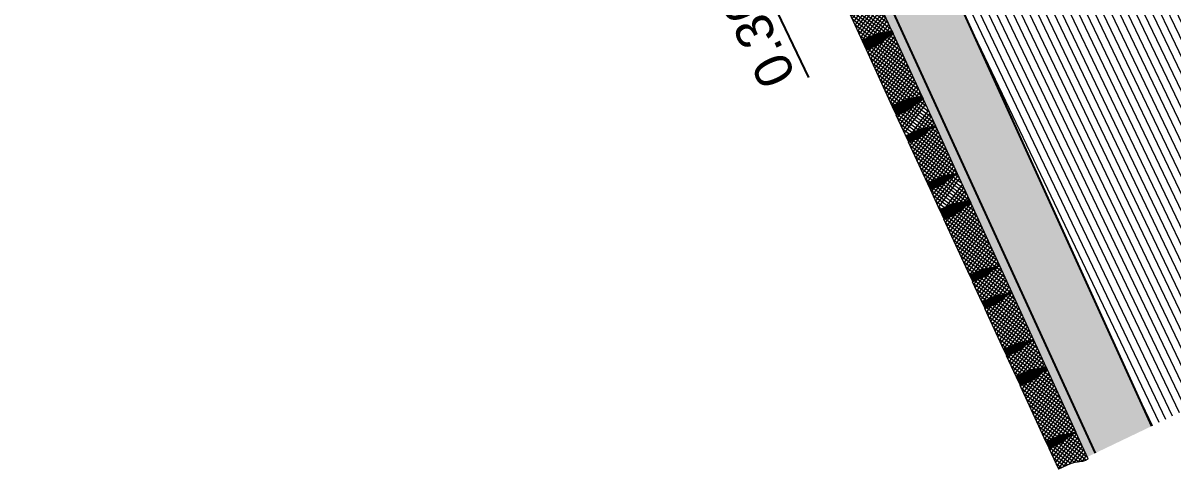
# Model space of a CAD drawing. Header units: metres. Extents: x 678805 to 1359287, y 2747329 to 5497370.
# Drawn here: x 679445.209 to 679448.906, y 2747412.978 to 2747414.411 of the extents above; entities that cross this region are included whole.
import ezdxf

# ---------------------------------------------------------------- set-up
doc = ezdxf.new("R2010")
doc.units = ezdxf.units.M
for name, color, linetype, true_color in [('02-L-Waterfeatures 01', 7, 'Continuous', 0x4da6ff), ('XREF_MON_WATERFEATURE$0$01-TX-Dimensions_1-50', 7, 'Continuous', 0x3f5f7f), ('XREF_MON_WATERFEATURE$0$EIT_3 TR sorra', 7, 'Continuous', 0xd8ceb0)]:
    doc.layers.add(name, color=color, linetype=linetype, true_color=true_color)
doc.layers.add('XREF_MON_WATERFEATURE$0$-aux', color=50, linetype='Continuous', plot=False)
doc.layers.add('XREF_MON_WATERFEATURE$0$00_Aux', color=6, linetype='Continuous', plot=False)
for name, color, linetype, lineweight in [('XREF_MON_WATERFEATURE$0$1-CM', 7, 'Continuous', 0), ('XREF_MON_WATERFEATURE$0$3-TR Formigó', 252, 'Continuous', 0), ('XREF_MON_WATERFEATURE$0$3-TR terra compactada', 45, 'Continuous', 0)]:
    doc.layers.add(name, color=color, linetype=linetype, lineweight=lineweight)
doc.layers.add('XREF_MON_WATERFEATURE$0$3-TR tot_u', color=7, linetype='Continuous', lineweight=5, true_color=0x787878)
doc.layers.add('XREF_MON_WATERFEATURE$0$COTAUX', color=7, linetype='Continuous')
doc.styles.add('XREF_MON_WATERFEATURE$0$Standard', font='arial.ttf')
doc.dimstyles.new('XREF_MON_WATERFEATURE$0$E50', dxfattribs={"dimscale": 0.03, "dimtxt": 4, "dimasz": 0.5, "dimexe": 0.1, "dimexo": 15, "dimgap": 1, "dimtad": 1, "dimzin": 0, "dimdsep": 46, "dimtxsty": 'XREF_MON_WATERFEATURE$0$Standard', "dimblk1": 'XREF_MON_WATERFEATURE$0$LINCOT200', "dimblk2": 'XREF_MON_WATERFEATURE$0$LINCOT200', "dimsah": 1, "dimcen": 0.1, "dimdle": 0.1, "dimclrt": 256, "dimadec": 0, "dimazin": 0, "dimtfac": 0.01538461538461539, "dimtofl": 0, "dimtmove": 0, "dimatfit": 3, "dimldrblk": 'XREF_MON_WATERFEATURE$0$LINCOT200', "dimfxl": 1, "dimtolj": 1, "dimtzin": 0, "dimarcsym": 0})
pattern_1 = [(28.36651767414167, (0.9934205608442426, 2.975720793241635), (-0.004525423527671493, 0.008381298640139081), []), (118.3665176741417, (0.9934205608442426, 2.975720793241635), (-0.008381298640139081, -0.00452542352767149), [])]
pattern_2 = [(43.53433976176404, (-26.94748565275222, -66.37466058321297), (0.001979249829788353, 0.006588501200226438), [0.008532812500000037, -0.00170656250000001, 0, -0.00170656250000001])]
pattern_3 = [(43.53433976176404, (-27.53606208087876, -66.36509394203313), (0.001979249829788353, 0.006588501200226438), [0.008532812500000037, -0.00170656250000001, 0, -0.00170656250000001])]

# ---------------------------------------------------------------- blocks, each defined once
blk = doc.blocks.new('XREF_MON_WATERFEATURE$0$View P1')
at = {"layer": 'XREF_MON_WATERFEATURE$0$3-TR Formigó'}
h = blk.add_hatch(dxfattribs=at)
h.set_pattern_fill('ANSI37', color=256, scale=0.002999999999999998, angle=-16.6334823258583, style=0)
h.set_pattern_definition([(28.36651767414167, (-0.7723902226425707, 3.003744024084881), (-0.004525423527671493, 0.008381298640139081), []), (118.3665176741417, (-0.7723902226425707, 3.003744024084881), (-0.008381298640139081, -0.00452542352767149), [])])
edge = h.paths.add_edge_path()
edge.add_line((0.08828511741012335, 3.427302683470771), (0.0884135952219367, 3.435497458325699))
edge.add_arc((0.04000198841094971, 3.43625645362772), 0.04841755609711879, 359.1017922639141, 375.100811390303)
edge.add_line((0.08674763469025493, 3.448870107298717), (0.08112684078514576, 3.469700513174757))
edge.add_arc((0.1362981679849327, 3.484587717335671), 0.05714459024473825, 179.1017916799164, 195.1008108061988, ccw=False)
edge.add_line((0.07916059996932745, 3.485483518568799), (0.07980528008192778, 3.526603739475831))
edge.add_line((0.07980527961626649, 3.526603739475831), (0.07900817040354013, 3.526616237359121))
edge.add_line((0.07900817040354013, 3.526616237824783), (0.07902140403166413, 3.527460210723802))
edge.add_line((0.07902140449732542, 3.527460210723802), (0.005732614547014236, 3.528609227156267))
edge.add_line((0.005732614081352949, 3.528609227156267), (0.005719385575503111, 3.527765252627432))
edge.add_line((0.005719385575503111, 3.527765252860263), (0.004922277294099331, 3.527777753770351))
edge.add_line((0.004922277294099331, 3.527777753537521), (0.004277597181499001, 3.48665752960369))
edge.add_arc((-0.05285997036844492, 3.487553330836818), 0.05714459027411556, 343.1027731326674, 359.10179225894984, ccw=False)
edge.add_line((0.001817552838474512, 3.470943919150159), (-0.004453472793102264, 3.450299949618056))
edge.add_arc((0.04187378706410527, 3.436227108584717), 0.04841755610688211, 163.1027808526126, 179.1017999790015)
edge.add_line((-0.006537821143865585, 3.43698609736748), (-0.006666298024356365, 3.428791326237842))
edge.add_line((-0.006666298024356365, 3.428791326237842), (0.08828511694446206, 3.427302683470771))
h = blk.add_hatch(dxfattribs=at)
h.set_pattern_fill('ANSI37', color=256, scale=0.002999999999999998, angle=-16.6334823258583, style=0)
h.set_pattern_definition(pattern_1)
edge = h.paths.add_edge_path()
edge.add_line((0.08828512020409107, 3.427302686264738), (0.0884135952219367, 3.435497457627207))
edge.add_arc((0.1368252043612301, 3.434738465817645), 0.04841755827735495, 163.1027772467986, 179.1017963731876, ccw=False)
edge.add_line((0.09049794590100646, 3.448811310110614), (0.09676897386088967, 3.46945527731441))
edge.add_arc((0.04209144460037351, 3.486064681084827), 0.05714459145963578, 343.1027818083485, 359.1018009346309)
edge.add_line((0.09922901447862387, 3.485168888932094), (0.09987369505688548, 3.526289109839126))
edge.add_line((0.09987369691953063, 3.526289109373465), (0.1006708047352731, 3.526276612887159))
edge.add_line((0.100670802872628, 3.526276612887159), (0.1006840346381068, 3.527120586484671))
edge.add_line((0.1006840346381068, 3.527120586717501), (0.3002309612929821, 3.523992103058845))
edge.add_line((0.3002309612929821, 3.523992103058845), (0.300217729061842, 3.523148128762841))
edge.add_line((0.300217729061842, 3.523148128995672), (0.3010148359462619, 3.523135635303333))
edge.add_line((0.3010148359462619, 3.523135634837672), (0.3003701576963067, 3.482015411136672))
edge.add_arc((0.3575077233836055, 3.481119606876746), 0.05714458734073982, 179.101788661747, 195.1008077880294)
edge.add_line((0.302336398512125, 3.466232406208292), (0.3079571914859116, 3.445401995675638))
edge.add_arc((0.2612115475349128, 3.432788341073319), 0.04841755381361117, -0.8982054042938898, 15.100813722094983, ccw=False)
edge.add_line((0.3096231515519321, 3.432029347633943), (0.3094946746714413, 3.423834576737136))
edge.add_line((0.3094946746714413, 3.423834576504305), (0.08828512020409107, 3.427302686264738))
h = blk.add_hatch(dxfattribs=at)
h.set_pattern_fill('ANSI37', color=256, scale=0.002999999999999998, angle=-16.6334823258583, style=0)
h.set_pattern_definition(pattern_1)
edge = h.paths.add_edge_path()
edge.add_line((0.3194934464991093, 3.423677827464417), (0.3196219243109226, 3.431872599525377))
edge.add_arc((0.3680335353128612, 3.431113604223356), 0.04841756044782792, 163.1027736409855, 179.1017927673745, ccw=False)
edge.add_line((0.3217062726616859, 3.445186451775953), (0.3279772978276014, 3.465830418746918))
edge.add_arc((0.2732997750863433, 3.482439826708287), 0.05714458810364256, 343.1027761878065, 359.101795314089)
edge.add_line((0.3304373421706259, 3.48154402920045), (0.3310820232145488, 3.522664250573143))
edge.add_line((0.3310820236802101, 3.522664251038805), (0.3318791314959526, 3.522651755716652))
edge.add_line((0.33187913056463, 3.52265175501816), (0.3318923618644476, 3.523495726753026))
edge.add_line((0.3318923613987863, 3.523495726753026), (0.4051811485551298, 3.522346709156409))
edge.add_line((0.4051811485551298, 3.522346709156409), (0.4051679177209735, 3.521502736024559))
edge.add_line((0.4051679177209735, 3.521502736257389), (0.4059650246053934, 3.521490242565051))
edge.add_line((0.4059650246053934, 3.521490242099389), (0.4053203440271318, 3.480370019329712))
edge.add_arc((0.4624579162336886, 3.479474221123382), 0.05714459314873685, 179.1017946980855, 195.1008138243679)
edge.add_line((0.4072865867055953, 3.464587013470009), (0.4129073796793818, 3.443756602937356))
edge.add_arc((0.3661617347970605, 3.431142951129004), 0.04841755339995048, -0.8982093336089747, 15.100809792780012, ccw=False)
edge.add_line((0.4145733388140798, 3.430383954197168), (0.414444861933589, 3.422189183533192))
edge.add_line((0.414444861933589, 3.422189183300361), (0.3194934446364641, 3.423677826533094))
h = blk.add_hatch(dxfattribs=at)
h.set_pattern_fill('ANSI37', color=256, scale=0.002999999999999998, angle=-16.6334823258583, style=0)
h.set_pattern_definition(pattern_1)
edge = h.paths.add_edge_path()
edge.add_line((0.4144448614679277, 3.422189192147925), (0.4145733402110636, 3.430383963510394))
edge.add_arc((0.4629849493503571, 3.429624973097816), 0.04841755801858133, 163.1027792028177, 179.1017983292067, ccw=False)
edge.add_line((0.4166576890274882, 3.443697816226631), (0.422928714659065, 3.464341782964766))
edge.add_arc((0.3682511877268553, 3.480951189761981), 0.05714459197718288, 343.1027784937511, 359.1017976200336)
edge.add_line((0.4253887580707669, 3.480055393883958), (0.4260334395803511, 3.521175614790991))
edge.add_line((0.4260334391146898, 3.521175615023822), (0.426830546464771, 3.521163118304685))
edge.add_line((0.426830546464771, 3.521163118304685), (0.4268437772989273, 3.522007090505213))
edge.add_line((0.4268437772989273, 3.522007090272382), (0.5726517303846776, 3.519721124321222))
edge.add_line((0.5726517303846776, 3.519721124554053), (0.5726384976878762, 3.518877149093896))
edge.add_line((0.5726384976878762, 3.518877149326727), (0.5734356064349413, 3.518864657962695))
edge.add_line((0.5734356069006026, 3.518864658428356), (0.5727909258566797, 3.477744434261695))
edge.add_arc((0.6299284929409623, 3.476848632330075), 0.05714458941462559, 179.1017917836052, 195.1008109098876)
edge.add_line((0.574757169932127, 3.461961428401992), (0.5803779629059136, 3.441131017403677))
edge.add_arc((0.5336323147639632, 3.428517363732681), 0.04841755443689352, -0.8982074913295719, 15.100811635059301, ccw=False)
edge.add_line((0.5820439197123051, 3.427758368430659), (0.5819154432974756, 3.419563599396497))
edge.add_line((0.5819154432974756, 3.419563599629328), (0.4144448614679277, 3.422189192380756))
h = blk.add_hatch(dxfattribs=at)
h.set_pattern_fill('ANSI37', color=256, scale=0.002999999999999998, angle=-16.6334823258583, style=0)
h.set_pattern_definition(pattern_1)
edge = h.paths.add_edge_path()
edge.add_line((0.5819154432974756, 3.419563599629328), (0.5820439187809825, 3.427758370293304))
edge.add_arc((0.6304555335082114, 3.426999375456944), 0.04841756375367914, 163.1027742534345, 179.1017933798235, ccw=False)
edge.add_line((0.584128268994391, 3.441072223940864), (0.5903992955572903, 3.461716191610321))
edge.add_arc((0.5357217751443386, 3.47832559957169), 0.057144586450717, 343.1027759283481, 359.1017950546306)
edge.add_line((0.5928593389689922, 3.477429801365361), (0.5935040204785764, 3.518550021341071))
edge.add_line((0.5935040204785764, 3.518550021341071), (0.5943011264316738, 3.518537526484579))
edge.add_line((0.5943011273629963, 3.518537526717409), (0.5943143586628139, 3.519381498219445))
edge.add_line((0.5943143577314913, 3.519381497986615), (0.6676031458191574, 3.518232482019812))
edge.add_line((0.6676031458191574, 3.518232482252643), (0.6675899149850011, 3.517388506792486))
edge.add_line((0.6675899149850011, 3.517388506559655), (0.6683870223350823, 3.517376014962792))
edge.add_line((0.6683870223350823, 3.517376014962792), (0.6677423408254981, 3.47625579033047))
edge.add_arc((0.7248799069784582, 3.475359989097342), 0.05714458775440026, 179.1017919909827, 195.1008111172651)
edge.add_line((0.6697085821069777, 3.460472785169259), (0.6753293760120869, 3.439642374636605))
edge.add_arc((0.628583733458072, 3.427028721664101), 0.04841755194655547, -0.8982071241950962, 15.10081200219389, ccw=False)
edge.add_line((0.6769953360781074, 3.426269727293402), (0.676866858266294, 3.418074956163764))
edge.add_line((0.676866858266294, 3.418074955698103), (0.5819154432974756, 3.419563599396497))
h = blk.add_hatch(dxfattribs=at)
h.set_pattern_fill('ANSI37', color=256, scale=0.002999999999999998, angle=-16.6334823258583, style=0)
h.set_pattern_definition(pattern_1)
edge = h.paths.add_edge_path()
edge.add_line((0.6768615515902638, 3.417736045317724), (0.6769900270737708, 3.425930816913024))
edge.add_arc((0.7254016352817416, 3.425171823473647), 0.04841755853612868, 163.1027752907801, 179.101794417169, ccw=False)
edge.add_line((0.6790743754245341, 3.439244669629261), (0.6853454024530947, 3.459888636367396))
edge.add_arc((0.6306678745895624, 3.476498041301966), 0.05714459171840919, 343.10278015105, 359.1017992773324)
edge.add_line((0.6878054444678128, 3.475602247519419), (0.6884501245804131, 3.516722468426451))
edge.add_line((0.6884501245804131, 3.51672246796079), (0.6892472323961556, 3.516709971707314))
edge.add_line((0.6892472323961556, 3.516709971940145), (0.6892604641616344, 3.517553945071995))
edge.add_line((0.6892604655586183, 3.517553945304826), (0.8888073917478323, 3.514425462111831))
edge.add_line((0.8888073903508484, 3.514425461879), (0.8887941585853696, 3.513581487350166))
edge.add_line((0.8887941585853696, 3.513581487582996), (0.8895912659354508, 3.513568993657827))
edge.add_line((0.8895912659354508, 3.513568993424997), (0.888946586754173, 3.47244877088815))
edge.add_arc((0.9460841566324234, 3.471552969189361), 0.05714459107485093, 179.1017915762276, 195.1008107025101)
edge.add_line((0.8909128289669752, 3.456665765261278), (0.8965336224064231, 3.435835355194286))
edge.add_arc((0.849787977989763, 3.423221705714241), 0.04841755319312033, -0.8982112982658919, 15.100807828122981, ccw=False)
edge.add_line((0.8981995806097984, 3.422462706686929), (0.8980711041949689, 3.414267936022952))
edge.add_line((0.8980711041949689, 3.414267935790122), (0.6768615497276187, 3.417736045084894))
h = blk.add_hatch(dxfattribs=at)
h.set_pattern_fill('ANSI37', color=256, scale=0.002999999999999998, angle=-16.6334823258583, style=0)
h.set_pattern_definition(pattern_1)
edge = h.paths.add_edge_path()
edge.add_line((0.9080698750913143, 3.414111185120419), (0.9081983519718051, 3.42230595764704))
edge.add_arc((0.9566099643707275, 3.421546961413696), 0.04841756153306456, 163.1027718380789, 179.1017909644678, ccw=False)
edge.add_line((0.9102827035821974, 3.4356198112946), (0.9165537292137742, 3.456263777799904))
edge.add_arc((0.8618762050755322, 3.472873184131458), 0.05714458784486892, 343.1027778451054, 359.1017969713879)
edge.add_line((0.9190137712284923, 3.471977387787774), (0.9196584522724152, 3.513097609626129))
edge.add_line((0.9196584532037377, 3.51309760985896), (0.9204555600881577, 3.513085114769638))
edge.add_line((0.9204555591568351, 3.513085114536807), (0.9204687909223139, 3.51392908510752))
edge.add_line((0.9204687909223139, 3.51392908510752), (0.9937575785443187, 3.512780068442225))
edge.add_line((0.9937575785443187, 3.512780068209395), (0.9937443463131785, 3.511936095077544))
edge.add_line((0.9937443463131785, 3.511936095776036), (0.9945414545945823, 3.511923602083698))
edge.add_line((0.9945414559915662, 3.511923601618037), (0.9938967758789659, 3.470803378848359))
edge.add_arc((1.051034345291555, 3.469907576916739), 0.05714459273507615, 179.1017913688501, 195.1008104951326)
edge.add_line((0.9958630166947842, 3.455020372522995), (1.001483810134232, 3.434189961990342))
edge.add_arc((0.9547381647862494, 3.421576309716329), 0.04841755506017581, -0.8982095783651971, 15.100809548023676, ccw=False)
edge.add_line((1.003149770200253, 3.420817312551662), (1.003021292388439, 3.412622542353347))
edge.add_line((1.003021291457117, 3.41262254328467), (0.9080698755569756, 3.414111185818911))
h = blk.add_hatch(dxfattribs=at)
h.set_pattern_fill('ANSI37', color=256, scale=0.002999999999999998, angle=-16.6334823258583, style=0)
h.set_pattern_definition(pattern_1)
edge = h.paths.add_edge_path()
edge.add_line((1.003021293785423, 3.412622551666573), (1.003149771597236, 3.420817322796211))
edge.add_arc((1.051561378408223, 3.420058328891173), 0.04841755853612868, 163.1027752907801, 179.101794417169, ccw=False)
edge.add_line((1.005234120413661, 3.434131175046787), (1.011505145579576, 3.454775142483413))
edge.add_arc((0.956827619113028, 3.471384548814967), 0.05714459115072007, 343.102778364022, 359.1017974903045)
edge.add_line((1.013965187128633, 3.470488753169775), (1.014609868638217, 3.511608974076807))
edge.add_line((1.014609868638217, 3.511608974076807), (1.015406975988299, 3.511596477590501))
edge.add_line((1.015406975988299, 3.511596477590501), (1.015420207288116, 3.512440449558198))
edge.add_line((1.015420208219439, 3.512440449791029), (1.161228161305189, 3.510154483141378))
edge.add_line((1.161228162236512, 3.510154483141378), (1.161214929074049, 3.509310508845374))
edge.add_line((1.161214927211404, 3.509310508612543), (1.162012035492808, 3.509298016317189))
edge.add_line((1.162012037355453, 3.509298016084358), (1.161367356777191, 3.468177791917697))
edge.add_arc((1.218504920601845, 3.46728199115023), 0.05714458775440026, 179.1017919909827, 195.1008111172651)
edge.add_line((1.163333596196026, 3.452394787222147), (1.168954389169812, 3.431564376689494))
edge.add_arc((1.122208742424846, 3.418950721388683), 0.04841755713406171, -0.8982058938066757, 15.100813232582311, ccw=False)
edge.add_line((1.170620351098478, 3.418191727483645), (1.170491874217987, 3.409996958216652))
edge.add_line((1.170491876080632, 3.409996958216652), (1.003021294716746, 3.412622551200911))
h = blk.add_hatch(dxfattribs=at)
h.set_pattern_fill('ANSI37', color=256, scale=0.002999999999999998, angle=-16.6334823258583, style=0)
h.set_pattern_definition(pattern_1)
edge = h.paths.add_edge_path()
edge.add_line((1.170491876080632, 3.409996958216652), (1.170620351564139, 3.41819172934629))
edge.add_arc((1.2190319634974, 3.417432729853317), 0.0484175645300006, 163.1027683853786, 179.1017875117675, ccw=False)
edge.add_line((1.172704700846225, 3.431505583925173), (1.178975726943463, 3.452149551128969))
edge.add_arc((1.124298203736544, 3.468758954899386), 0.05714458675963251, 343.1027793726754, 359.1017984989577)
edge.add_line((1.18143576849252, 3.467863160418347), (1.182080450467765, 3.508983380626887))
edge.add_line((1.182080450467765, 3.508983380394056), (1.182877556886524, 3.508970885071903))
edge.add_line((1.182877556886524, 3.508970884839073), (1.182890787255019, 3.50981485680677))
edge.add_line((1.182890787255019, 3.509814857039601), (1.256179575808346, 3.508665840607136))
edge.add_line((1.256179578602314, 3.508665840839967), (1.256166346836835, 3.507821866078302))
edge.add_line((1.256166345439851, 3.507821865612641), (1.256963453721255, 3.507809373317286))
edge.add_line((1.256963453721255, 3.507809373782948), (1.256318772211671, 3.466689149383456))
edge.add_arc((1.313456336967647, 3.465793350012973), 0.05714458713111808, 179.1017937592895, 195.1008128855719)
edge.add_line((1.25828501349315, 3.450906144455075), (1.263905805535614, 3.430075733456761))
edge.add_arc((1.217160164844245, 3.417462073964998), 0.04841755111365204, -0.8981990208087041, 15.100820105580226, ccw=False)
edge.add_line((1.26557176746428, 3.416703085647896), (1.265443289186805, 3.408508314983919))
edge.add_line((1.265443291049451, 3.408508314983919), (1.170491875614971, 3.409996957750991))
h = blk.add_hatch(dxfattribs=at)
h.set_pattern_fill('ANSI37', color=256, scale=0.002999999999999998, angle=-16.6334823258583, style=0)
h.set_pattern_definition(pattern_1)
edge = h.paths.add_edge_path()
edge.add_line((1.275442061014473, 3.40835155476816), (1.275570536963642, 3.416546327061951))
edge.add_arc((1.323982142377645, 3.415787331061438), 0.04841755466258835, 163.1027725691996, 179.1017916955886, ccw=False)
edge.add_line((1.277654887642711, 3.429860178614035), (1.283925913274288, 3.450504146050662))
edge.add_arc((1.229248386342078, 3.467113557970151), 0.05714459275350399, 343.1027735218551, 359.1017926481374)
edge.add_line((1.286385957151651, 3.466217757435516), (1.287030637264252, 3.507337978342548))
edge.add_line((1.287030637729913, 3.507337977876887), (1.287827745079994, 3.507325480924919))
edge.add_line((1.287827744614333, 3.50732548115775), (1.287840975448489, 3.508169453591108))
edge.add_line((1.287840978708118, 3.508169453823939), (1.487387906294316, 3.505040970863774))
edge.add_line((1.487387903034687, 3.505040970863774), (1.487374670803547, 3.504196997499093))
edge.add_line((1.487374670803547, 3.504196997033432), (1.488171778619289, 3.504184503341094))
edge.add_line((1.488171779550612, 3.504184503806755), (1.487527098506689, 3.463064280571416))
edge.add_arc((1.544664667919278, 3.462168480502442), 0.05714459211179394, 179.1017931371568, 195.1008122634392)
edge.add_line((1.489493341650814, 3.447281274246052), (1.495114134158939, 3.426450863480568))
edge.add_arc((1.448368487879634, 3.413837208645418), 0.04841755381361128, -0.8982054042938898, 15.100813722094983, ccw=False)
edge.add_line((1.49678009422496, 3.413078215206042), (1.49665161781013, 3.404883445007727))
edge.add_line((1.496651615947485, 3.404883445007727), (1.275442061014473, 3.408351555000991))
h = blk.add_hatch(dxfattribs=at)
h.set_pattern_fill('ANSI37', color=256, scale=0.002999999999999998, angle=-16.6334823258583, style=0)
h.set_pattern_definition(pattern_1)
edge = h.paths.add_edge_path()
edge.add_line((1.654194297268987, 3.402413498144597), (1.654322773683816, 3.410608270671219))
edge.add_arc((1.605911173392087, 3.411367262946442), 0.04841755069999103, 359.1017970498766, 375.1008161762655)
edge.add_line((1.652656812686473, 3.423980918480083), (1.647036019712687, 3.444811326218769))
edge.add_arc((1.702207350637764, 3.45969852921553), 0.05714459252824584, 179.1017897042323, 195.1008088305147, ccw=False)
edge.add_line((1.645069778896868, 3.460594332078472), (1.645714460406452, 3.501714552054182))
edge.add_line((1.645714461803436, 3.501714552985504), (1.64491735259071, 3.501727050868794))
edge.add_line((1.644917351659387, 3.501727050170302), (1.644930583424866, 3.502571023534983))
edge.add_line((1.644930583424866, 3.502571023767814), (1.519120172131807, 3.504543472779915))
edge.add_line((1.519120171666145, 3.504543472547084), (1.519106941763312, 3.503699497785419))
edge.add_line((1.519106943160295, 3.50369949801825), (1.518309834878892, 3.50371199962683))
edge.add_line((1.518309835810214, 3.50371199962683), (1.517665156628937, 3.46259177592583))
edge.add_arc((1.460527590010315, 3.463487579254434), 0.05714458805350108, 343.1027710861808, 359.1017902124632, ccw=False)
edge.add_line((1.515205109957606, 3.44687816570513), (1.508934084326029, 3.426234195707366))
edge.add_arc((1.555261341389269, 3.412161348154768), 0.0484175571419767, 163.1027730285364, 179.1017921549254)
edge.add_line((1.506849735509604, 3.412920344155282), (1.506721258629113, 3.404725572559983))
edge.add_line((1.506721259560436, 3.404725571861491), (1.654194300062954, 3.402413497911766))
at = {"layer": 'XREF_MON_WATERFEATURE$0$3-TR terra compactada'}
h = blk.add_hatch(dxfattribs=at)
h.set_pattern_fill('LINE', color=256, scale=0.007499999999999999, angle=-115.5575462493456, style=0)
h.set_pattern_definition([(3.66378788500146e-05, (-26.97329562623054, -17.13623808929697), (-1.522694161038007e-08, 0.02381249999999513), [])])
h.paths.add_polyline_path([(34.41064929263666, 6.984919309616089e-10), (34.41064929263666, 7.090219076024368), (29.92329468252137, 7.011460061883554), (29.92329468298703, 6.260207292158157), (27.12664042413235, 6.260207292158157), (27.12664042413235, 5.60941800288856), (21.65944042569026, 5.609418003121391), (21.65944042569026, 4.958628713386133), (16.19224042538553, 4.958628713851795), (16.19224042538553, 4.386846190784127), (10.06946854665875, 4.386846198001876), (10.06946854665875, 4.736846192041412), (10.72050920827314, 4.736846190877259), (10.72050921013579, 5.583192354766652), (10.46590279601514, 5.583192354300991), (3.171591598540545, 3.266520275967196), (3.171591598540545, 2.633998685283586), (2.220548637211323, 2.633998685050756), (2.220548637211323, 3.232379126129672), (2.219900731928647, 3.162678002379835), (1.84559687320143, 3.162678002147004), (-1.396983861923218e-09, 3.198383478680626), (0, 0)])
at = {"layer": 'XREF_MON_WATERFEATURE$0$3-TR tot_u'}
h = blk.add_hatch(dxfattribs=at)
h.set_pattern_fill('AR-CONC', color=256, scale=0.0002499999999999998, angle=89.80773971936927)
h.set_pattern_definition([(158.0837823295902, (-45.38668164005503, 34.98162465752102), (-0.01034992793554707, 0.04453325438132139), [0.004762499999999992, -0.05238749999999993]), (103.0837823295901, (-45.38668164005503, 34.98162465752102), (-0.0426698782488994, -0.02320199440513711), [0.003809999999999987, -0.0419101460424998]), (208.5352270295901, (-45.38754413323477, 34.98533574980684), (-0.05301980429633441, 0.02133126046630818), [0.004047502199999993, -0.04452256114999993]), (154.2679823295902, (-45.39875430706888, 34.97768248454668), (-0.0110448357776919, 0.06768474227590968), [0.007143749999999984, -0.07858124999999978]), (204.7193399395901, (-45.39967471407726, 34.98332287254743), (-0.07722404145643542, 0.03721858468590241), [0.006071255784999984, -0.06678390203999975]), (99.2679334995901, (-45.39875430706888, 34.97768248454668), (-0.07722404145458427, 0.03721858469005045), [0.005714991767499983, -0.06286493297999973]), (129.0837823295902, (-45.39770722668618, 34.98470435966738), (0.01253786099204339, 0.0439672655705789), [0.004762499999999997, -0.05238749999999997]), (74.08378232959026, (-45.39770722668618, 34.98470435966738), (-0.04856838864986685, 0.0003939825065690482), [0.003809999999999987, -0.04190999999999981]), (179.5352273295903, (-45.39666240522638, 34.98836829862557), (-0.03603052785751756, 0.04436124792303287), [0.004047502199999987, -0.04452248439999988]), (145.5837823295902, (-45.38668164005503, 34.98162465752102), (-0.02033426304879632, -0.005827617486362372), [0, -0.04140199999999987, 0, -0.04254499999999987, 0, -0.04206874999999987]), (115.5837823295902, (-45.38668164005503, 34.98162465752102), (-0.02899333350613573, 0.008105556212067551), [0, -0.02425699999999992, 0, -0.04044949999999985, 0, -0.01603374999999993]), (75.58378232959025, (-45.38228611834347, 34.9681636353489), (-0.009160638869965772, 0.03266778911763193), [0, -0.01587499999999991, 0, -0.0495299999999998, 0, -0.06572249999999963]), (65.58378232959025, (-45.38031503139064, 34.9621273027733), (-0.01753772615487561, 0.03322989185716815), [0, -0.02063749999999994, 0, -0.03289299999999989, 0, -0.04667249999999989])])
h.paths.add_polyline_path([(0.0002197958528995514, 3.398924682522193), (0.0002197953872382641, 3.19837922626175), (1.84559687320143, 3.162678002147004), (1.854093889240175, 3.369503892725334)])
at = {"layer": 'XREF_MON_WATERFEATURE$0$EIT_3 TR sorra'}
h = blk.add_hatch(dxfattribs=at)
h.set_pattern_fill('ANSI36', color=256, scale=0.00107500000000001, angle=-1.465660238235873, style=0, double=1)
h.set_pattern_definition(pattern_3)
edge = h.paths.add_edge_path()
edge.add_line((0.0882850643247366, 3.427299208706245), (0.08841354167088866, 3.435493979370221))
edge.add_arc((0.1368251480162144, 3.434734985698014), 0.04841755688403573, 163.102774984694, 179.101794110806, ccw=False)
edge.add_line((0.09049789002165198, 3.44880783255212), (0.09676891518756747, 3.469451803015545))
edge.add_arc((0.04209139058366418, 3.486061206785962), 0.05714458841278505, 343.1027796321656, 359.1017987583839)
edge.add_line((0.09922895720228553, 3.485165412770584), (0.09987369272857904, 3.526289110770449))
edge.add_line((0.09987369272857904, 3.526289110770449), (0.07980527961626649, 3.526603739941493))
edge.add_line((0.07980527961626649, 3.526603739475831), (0.07916054595261812, 3.485480042407289))
edge.add_arc((0.1362981172278523, 3.484584240941331), 0.05714459273497527, 179.1017913688361, 195.100810495147)
edge.add_line((0.08112678723409772, 3.469697036547586), (0.08674758113920689, 3.448866628343239))
edge.add_arc((0.0400019446387887, 3.436252975603566), 0.04841754696640918, -0.8982063898376964, 15.100812736375076, ccw=False)
edge.add_line((0.08841354120522738, 3.435493981232867), (0.08828506339341402, 3.427299208240584))
h = blk.add_hatch(dxfattribs=at)
h.set_pattern_fill('ANSI36', color=256, scale=0.00107500000000001, angle=-1.465660238235873, style=0, double=1)
h.set_pattern_definition(pattern_3)
edge = h.paths.add_edge_path()
edge.add_line((0.3094946192577481, 3.423831100342795), (0.3194933892227709, 3.423674339195713))
edge.add_line((0.3194933901540935, 3.423674339195713), (0.3196218670345843, 3.431869111955166))
edge.add_arc((0.368033470120281, 3.431110115488991), 0.04841755135756998, 163.1027719568888, 179.1017910830008, ccw=False)
edge.add_line((0.3217062163166702, 3.445182962343097), (0.3279772396199405, 3.465826933272183))
edge.add_arc((0.273299721069634, 3.482436342164874), 0.0571445842303293, 343.1027738818939, 359.1017930081123)
edge.add_line((0.3304372834973037, 3.4815405420959), (0.3310820190235972, 3.522664251271635))
edge.add_line((0.3310820204205811, 3.522664251038805), (0.3010148364119232, 3.52313564135693))
edge.add_line((0.3010148350149393, 3.523135641589761), (0.3003701018169522, 3.482011932879686))
edge.add_arc((0.3575076749548316, 3.48111613211222), 0.0571445919048626, 179.1017914725248, 195.1008105988357)
edge.add_line((0.3023363430984318, 3.466228926787153), (0.307957137003541, 3.445398518582806))
edge.add_arc((0.2612114967778325, 3.432784869568422), 0.04841754904308664, -0.8982106862872001, 15.100808439925572, ccw=False)
edge.add_line((0.3096230966039002, 3.432025871472433), (0.3094946197234094, 3.423831100342795))
edge.add_line((0.3094946192577481, 3.423831100342795), (0.3194933892227709, 3.423674339195713))
h = blk.add_hatch(dxfattribs=at)
h.set_pattern_fill('ANSI36', color=256, scale=0.00107500000000001, angle=-1.465660238235873, style=0, double=1)
h.set_pattern_definition(pattern_3)
edge = h.paths.add_edge_path()
edge.add_line((0.4144448055885732, 3.42218569596298), (0.414573282469064, 3.430380467092618))
edge.add_arc((0.4629848864860833, 3.429621472256258), 0.04841755357818456, 163.1027743722449, 179.101793498357, ccw=False)
edge.add_line((0.4166576322168112, 3.443694318411872), (0.4229286569170654, 3.464338288642466))
edge.add_arc((0.3682511304505169, 3.480947696836665), 0.05714459140972065, 343.1027767067555, 359.1017958329739)
edge.add_line((0.4253887003287673, 3.480051899328828), (0.4260334339924157, 3.521175615489483))
edge.add_line((0.426033434458077, 3.521175615955144), (0.4059650227427483, 3.521490246988833))
edge.add_line((0.405965022277087, 3.521490246756002), (0.4053202881477773, 3.480366530129686))
edge.add_arc((0.4624578608199954, 3.47947072959505), 0.05714459460203084, 179.101792826076, 195.1008119523869)
edge.add_line((0.4072865298949182, 3.464583522872999), (0.4129073224030435, 3.44375311397016))
edge.add_arc((0.3661616900935769, 3.431139454245567), 0.0484175438499984, -0.8981959546580924, 15.10082317155468, ccw=False)
edge.add_line((0.414573285728693, 3.430380469420925), (0.4144448074512184, 3.422185695031658))
h = blk.add_hatch(dxfattribs=at)
h.set_pattern_fill('ANSI36', color=256, scale=0.00107500000000001, angle=-1.465660238235873, style=0, double=1)
h.set_pattern_definition(pattern_3)
edge = h.paths.add_edge_path()
edge.add_line((0.5819153850898147, 3.419560101581737), (0.5820438638329506, 3.427754872711375))
edge.add_arc((0.6304554711095989, 3.426995873451233), 0.0484175560074316, 163.1027688104125, 179.1017879365245, ccw=False)
edge.add_line((0.5841282154433429, 3.44106872449629), (0.5903992392122746, 3.461712696123868))
edge.add_arc((0.5357217150740325, 3.478322098730132), 0.05714458732754859, 343.1027811597354, 359.1018002859539)
edge.add_line((0.5928592812269926, 3.477426306111738), (0.5935040167532861, 3.518550022738054))
edge.add_line((0.5935040167532861, 3.518550022738054), (0.5734356045722961, 3.518864652840421))
edge.add_line((0.5734356041066349, 3.518864652840421), (0.5727908695116639, 3.477740935748443))
edge.add_arc((0.6299284365959466, 3.476845139404759), 0.05714458837479053, 179.1017969848222, 195.100816111133)
edge.add_line((0.5747571121901274, 3.461957930587232), (0.5803779046982527, 3.441127521917224))
edge.add_arc((0.533632265869528, 3.428513862425461), 0.04841755028406893, -0.8981988983422866, 15.100820227870486, ccw=False)
edge.add_line((0.5820438670925796, 3.427754874574021), (0.5819153869524598, 3.419560099951923))
h = blk.add_hatch(dxfattribs=at)
h.set_pattern_fill('ANSI36', color=256, scale=0.00107500000000001, angle=-1.465660238235873, style=0, double=1)
h.set_pattern_definition(pattern_2)
edge = h.paths.add_edge_path()
edge.add_line((0.6768614924512804, 3.417732568224892), (0.6769899697974324, 3.425927338888869))
edge.add_arc((0.7254015766084194, 3.425168346846476), 0.04841755497233648, 163.1027766344882, 179.1017957606002, ccw=False)
edge.add_line((0.6790743204765022, 3.439241190208122), (0.6853453451767564, 3.459885160671547))
edge.add_arc((0.6306678191758692, 3.476494569564238), 0.05714459058325779, 343.1027765770263, 359.1017957032448)
edge.add_line((0.6878053871914744, 3.47559877182357), (0.6884501222521067, 3.516722469357774))
edge.add_line((0.6884501222521067, 3.516722469357774), (0.6683817096054554, 3.517037098994479))
edge.add_line((0.6683817096054554, 3.517037098994479), (0.6677369750104845, 3.475913401227444))
edge.add_arc((0.7248745453543961, 3.475017604185268), 0.05714459065829804, 179.1017950091378, 195.1008141354487)
edge.add_line((0.6697032186202705, 3.460130396066234), (0.6753240120597184, 3.439299987629056))
edge.add_arc((0.6285783741623163, 3.426686334656551), 0.04841754613629659, -0.8982062674596136, 15.100812858753272, ccw=False)
edge.add_line((0.676989970728755, 3.425927340751514), (0.6768614929169416, 3.417732567759231))
h = blk.add_hatch(dxfattribs=at)
h.set_pattern_fill('ANSI36', color=256, scale=0.00107500000000001, angle=-1.465660238235873, style=0, double=1)
h.set_pattern_definition(pattern_2)
edge = h.paths.add_edge_path()
edge.add_line((0.8980710497125983, 3.414264460327104), (0.9080698196776211, 3.414107699180022))
edge.add_line((0.9080698201432824, 3.414107698248699), (0.9081982974894345, 3.42230247030966))
edge.add_arc((0.9566099005751312, 3.421543477801606), 0.04841755331941086, 163.1027763282637, 179.1017954543757, ccw=False)
edge.add_line((0.9102826458401978, 3.435616321396083), (0.9165536700747907, 3.456260291626677))
edge.add_arc((0.8618761487305164, 3.472869699122384), 0.0571445864509439, 343.1027759283804, 359.1017950545989)
edge.add_line((0.9190137134864926, 3.471973901381716), (0.9196584485471249, 3.513097610091791))
edge.add_line((0.9196584485471249, 3.513097610091791), (0.8895912654697895, 3.513569000409916))
edge.add_line((0.8895912664011121, 3.513568999944255), (0.8889465322718024, 3.472445291467011))
edge.add_arc((0.9460840998217463, 3.471549490233883), 0.05714459024463737, 179.1017916799024, 195.1008108062132)
edge.add_line((0.8909127740189433, 3.4566622863058), (0.8965335679240525, 3.435831877635792))
edge.add_arc((0.8497879258356988, 3.423218226293102), 0.04841755008002941, -0.8982088440081952, 15.100810282204577, ccw=False)
edge.add_line((0.8981995261274278, 3.422459229826927), (0.898071049246937, 3.414264459162951))
edge.add_line((0.8980710497125983, 3.414264460327104), (0.9080698196776211, 3.414107699180022))
h = blk.add_hatch(dxfattribs=at)
h.set_pattern_fill('ANSI36', color=256, scale=0.00107500000000001, angle=-1.465660238235873, style=0, double=1)
h.set_pattern_definition(pattern_2)
edge = h.paths.add_edge_path()
edge.add_line((1.003021235577762, 3.412619054550305), (1.003149711992592, 3.420813825447112))
edge.add_arc((1.051561318337917, 3.420054831774905), 0.04841755440464743, 163.1027745253573, 179.1017936514692, ccw=False)
edge.add_line((1.005234061740339, 3.434127677464858), (1.011505086906254, 3.454771647695452))
edge.add_arc((0.9568275636993349, 3.471381057752296), 0.05714459166849439, 343.1027750494566, 359.1017941756751)
edge.add_line((1.013965132646263, 3.470485259080306), (1.01460986584425, 3.511608975240961))
edge.add_line((1.014609863981605, 3.511608974542469), (0.9945414518006146, 3.511923605576158))
edge.add_line((0.9945414531975985, 3.511923605343327), (0.9938967195339501, 3.470799887785688))
edge.add_arc((1.0510342894122, 3.469904087716714), 0.05714459294180563, 179.1017930334535, 195.1008121597644)
edge.add_line((0.9958629608154297, 3.455016881925985), (1.001483753789216, 3.434186473255977))
edge.add_arc((0.9547381205484271, 3.421572818187997), 0.04841754239939413, -0.8982017262529212, 15.100817399959794, ccw=False)
edge.add_line((1.003149713855237, 3.420813828008249), (1.003021236509085, 3.412619053153321))
h = blk.add_hatch(dxfattribs=at)
h.set_pattern_fill('ANSI36', color=256, scale=0.00107500000000001, angle=-1.465660238235873, style=0, double=1)
h.set_pattern_definition(pattern_2)
edge = h.paths.add_edge_path()
edge.add_line((1.170491815079004, 3.409993460634723), (1.17062029382214, 3.418188231531531))
edge.add_arc((1.219031901098788, 3.417429233668372), 0.04841755657512049, 163.1027709195434, 179.1017900456555, ccw=False)
edge.add_line((1.172704645898193, 3.431502083549276), (1.178975669667125, 3.452146054944023))
edge.add_arc((1.124298146460205, 3.468755459180102), 0.05714458675985954, 343.1027793727073, 359.1017984989259)
edge.add_line((1.18143571075052, 3.467859664699063), (1.182080445811152, 3.50898338179104))
edge.add_line((1.182080445811152, 3.50898338179104), (1.162012033164501, 3.509298011660576))
edge.add_line((1.162012034561485, 3.509298011427745), (1.161367300897837, 3.468174294568598))
edge.add_arc((1.218504869844764, 3.467278498923406), 0.05714458920490302, 179.1017968811333, 195.1008160074443)
edge.add_line((1.163333542179316, 3.452391289407387), (1.168954333290458, 3.43156088097021))
edge.add_arc((1.122208693996072, 3.418947220081463), 0.04841755049089944, -0.8981969336850852, 15.100822192527573, ccw=False)
edge.add_line((1.170620295684785, 3.418188233627006), (1.170491816475987, 3.409993459004909))
h = blk.add_hatch(dxfattribs=at)
h.set_pattern_fill('ANSI36', color=256, scale=0.00107500000000001, angle=-1.465660238235873, style=0, double=1)
h.set_pattern_definition(pattern_2)
edge = h.paths.add_edge_path()
edge.add_line((1.265443235170096, 3.408504816936329), (1.275442003272474, 3.408348057651892))
edge.add_line((1.275442004203796, 3.408348057186231), (1.275570482481271, 3.41654282878153))
edge.add_arc((1.323982085101306, 3.415783834876493), 0.04841755357818456, 163.1027743722449, 179.101793498357, ccw=False)
edge.add_line((1.277654830832034, 3.429856679867953), (1.28392585599795, 3.450500651262701))
edge.add_arc((1.229248335584998, 3.467110058758408), 0.05714458562448105, 343.1027757986513, 359.1017949248698)
edge.add_line((1.286385900806636, 3.466214260784909), (1.287030635867268, 3.507337979273871))
edge.add_line((1.287030634470284, 3.50733797904104), (1.256963450927287, 3.507809369359165))
edge.add_line((1.256963451392949, 3.507809369359165), (1.256318717263639, 3.466685651335865))
edge.add_arc((1.313456288073212, 3.465789850102738), 0.05714459107474987, 179.1017915762136, 195.1008107025245)
edge.add_line((1.258284958079457, 3.450902645476162), (1.263905750587583, 3.430072237271816))
edge.add_arc((1.217160110827535, 3.417458584764972), 0.04841754945674714, -0.8982067569722858, 15.100812369240487, ccw=False)
edge.add_line((1.265571710653603, 3.416699590394273), (1.265443234704435, 3.408504816703498))
edge.add_line((1.265443235170096, 3.408504816936329), (1.275442003272474, 3.408348057651892))
h = blk.add_hatch(dxfattribs=at)
h.set_pattern_fill('ANSI36', color=256, scale=0.00107500000000001, angle=-1.465660238235873, style=0, double=1)
h.set_pattern_definition(pattern_2)
edge = h.paths.add_edge_path()
edge.add_line((1.496722432319075, 3.404878842877224), (1.506721202749759, 3.404722083359957))
edge.add_line((1.506721201352775, 3.404722084058449), (1.506849678233266, 3.412916855188087))
edge.add_arc((1.555261281784624, 3.412157856626436), 0.04841755326926929, 163.1027703070941, 179.1017894332061, ccw=False)
edge.add_line((1.508934028446674, 3.426230705576017), (1.51520505361259, 3.446874677203596))
edge.add_arc((1.460527531802654, 3.463484084932134), 0.05714458727740677, 343.1027760581096, 359.1017951843281)
edge.add_line((1.517665097024292, 3.462588286958635), (1.518309832550585, 3.503711999859661))
edge.add_line((1.518309832550585, 3.503712000092492), (1.488242647610605, 3.504183389944956))
edge.add_line((1.488242647610605, 3.504183389944956), (1.48759791534394, 3.463059677742422))
edge.add_arc((1.544735482893884, 3.462163874646649), 0.0571445892076944, 179.1017901189731, 195.100809245284)
edge.add_line((1.489564156159759, 3.447276672115549), (1.495184947736561, 3.426446262281388))
edge.add_arc((1.448439307976514, 3.413832604652271), 0.04841755090735108, -0.8982009853780824, 15.100818140834576, ccw=False)
edge.add_line((1.496850909199566, 3.413073614705354), (1.49672243045643, 3.404878842877224))
edge.add_line((1.496722432319075, 3.404878842877224), (1.506721202749759, 3.404722083359957))
h = blk.add_hatch(dxfattribs=at)
h.set_pattern_fill('ANSI36', color=256, scale=0.001075000000000009, angle=-1.483241872370923, style=0, double=1)
h.set_pattern_definition([(61.79280073785007, (24.46410273294896, 251.3111681272276), (-0.0001846038072521186, 0.006876896057702954), [0.008532812500000056, -0.001706562500000013, 0, -0.001706562500000013])])
h.paths.add_polyline_path([(1.854093889240175, 3.369503892725334), (1.854095899499953, 3.399277210468426), (0.0002197953872382641, 3.42868336639367), (0.0002197958528995514, 3.398924682522193)])
at = {"layer": 'XREF_MON_WATERFEATURE$0$-aux'}
for points in [[(0.0882850643247366, 3.427299208706245), (0.0882850643247366, 3.427299208706245), (0.0884135402739048, 3.435493979370221, -0.06992251114754273), (0.09049789002165198, 3.44880783255212), (0.09676891472190619, 3.469451802549884, 0.06992251114800961), (0.09922895720228553, 3.485165412770584), (0.09987369272857904, 3.526289110770449), (0.07980527961626649, 3.526603739475831), (0.07916054641827941, 3.485480042407289, 0.0699225111484148), (0.08112678723409772, 3.469697036547586), (0.08674758113920689, 3.448866628110409, -0.06992251114798485), (0.08841354120522738, 3.435493981232867), (0.0882850643247366, 3.427299208706245), (0.0882850643247366, 3.427299208706245)], [(0.3094946192577481, 3.423831100342795), (0.3194933901540935, 3.423674339195713), (0.3196218661032617, 3.431869111722335, -0.06992251114754273), (0.3217062163166702, 3.445182962343097), (0.3279772396199405, 3.465826933272183, 0.06992251114800961), (0.3304372834973037, 3.4815405420959), (0.3310820204205811, 3.522664251038805), (0.3010148350149393, 3.523135641589761), (0.3003701022826135, 3.482011933112517, 0.0699225111484148), (0.3023363430984318, 3.466228926787153), (0.3079571388661861, 3.445398519048467, -0.06992251114798485), (0.3096230966039002, 3.432025871472433), (0.3094946192577481, 3.423831100342795), (0.3194933901540935, 3.423674339195713)], [(0.4144448074512184, 3.422185694565997), (0.4144448055885732, 3.42218569596298), (0.4145732843317091, 3.430380466626957, -0.06992251114754273), (0.4166576322168112, 3.443694318411872), (0.4229286569170654, 3.464338288409635, 0.06992251114800961), (0.4253887003287673, 3.480051899328828), (0.426033434458077, 3.521175615955144), (0.405965022277087, 3.521490246756002), (0.4053202886134386, 3.480366529664025, 0.0699225111484148), (0.4072865298949182, 3.464583522872999), (0.4129073228687048, 3.443753114202991, -0.06992251114798485), (0.414573285728693, 3.430380469420925), (0.4144448074512184, 3.422185694565997), (0.4144448055885732, 3.42218569596298)], [(0.581915388815105, 3.419560099719092), (0.5819153850898147, 3.419560101581737), (0.5820438638329506, 3.427754872711375, -0.06992251114754273), (0.5841282154433429, 3.44106872449629), (0.5903992401435971, 3.461712695891038, 0.06992251114800961), (0.5928592812269926, 3.477426306111738), (0.5935040167532861, 3.518550022738054), (0.5734356041066349, 3.518864652840421), (0.5727908695116639, 3.477740935748443, 0.0699225111484148), (0.5747571121901274, 3.461957930587232), (0.5803779046982527, 3.441127521684393, -0.06992251114798485), (0.5820438670925796, 3.427754874574021), (0.581915388815105, 3.419560099719092), (0.5819153850898147, 3.419560101581737)], [(0.6768614929169416, 3.417732567759231), (0.6768614924512804, 3.417732568224892), (0.6769899697974324, 3.425927338888869, -0.06992251114754273), (0.6790743204765022, 3.439241190208122), (0.6853453437797725, 3.459885161137208, 0.06992251114800961), (0.6878053871914744, 3.47559877182357), (0.6884501222521067, 3.516722469357774), (0.6683817096054554, 3.517037098994479), (0.6677369750104845, 3.475913400994614, 0.0699225111484148), (0.6697032186202705, 3.460130396066234), (0.6753240106627345, 3.439299986930564, -0.06992251114798485), (0.676989970728755, 3.425927340751514), (0.6768614929169416, 3.417732567759231), (0.6768614924512804, 3.417732568224892)], [(0.8980710497125983, 3.414264460327104), (0.9080698201432824, 3.414107698248699), (0.9081982970237732, 3.422302470076829, -0.06992251114754273), (0.9102826458401978, 3.435616321396083), (0.9165536700747907, 3.456260291626677, 0.06992251114800961), (0.9190137134864926, 3.471973901381716), (0.9196584485471249, 3.513097610091791), (0.8895912664011121, 3.513568999944255), (0.8889465313404799, 3.472445291699842, 0.0699225111484148), (0.8909127740189433, 3.4566622863058), (0.8965335665270686, 3.435831877635792, -0.06992251114798485), (0.8981995261274278, 3.422459229826927), (0.8980710497125983, 3.414264460327104), (0.9080698201432824, 3.414107698248699)], [(1.003021236509085, 3.41261905268766), (1.003021235577762, 3.412619054550305), (1.003149711992592, 3.420813825679943, -0.06992251114754273), (1.005234061740339, 3.434127677464858), (1.011505086906254, 3.454771647462621, 0.06992251114800961), (1.013965132646263, 3.470485259080306), (1.014609863981605, 3.511608974542469), (0.9945414531975985, 3.511923605343327), (0.9938967181369662, 3.470799888251349, 0.0699225111484148), (0.9958629608154297, 3.455016881925985), (1.001483754254878, 3.434186472790316, -0.06992251114798485), (1.003149713855237, 3.420813828008249), (1.003021236509085, 3.41261905268766), (1.003021235577762, 3.412619054550305)], [(1.170491816941649, 3.40999345947057), (1.170491815079004, 3.409993460634723), (1.17062029382214, 3.4181882312987, -0.06992251114754273), (1.172704645898193, 3.431502083549276), (1.178975668270141, 3.452146054478362, 0.06992251114800961), (1.18143571075052, 3.467859664699063), (1.182080445811152, 3.50898338179104), (1.162012034561485, 3.509298011427745), (1.161367299500853, 3.468174294335768, 0.0699225111484148), (1.163333542179316, 3.452391289407387), (1.168954333290458, 3.43156088097021, -0.06992251114798485), (1.170620295684785, 3.418188233627006), (1.170491816941649, 3.40999345947057), (1.170491815079004, 3.409993460634723)], [(1.265443235170096, 3.408504816936329), (1.275442004203796, 3.408348057186231), (1.27557048201561, 3.41654282878153, -0.06992251114754273), (1.277654830832034, 3.429856679867953), (1.283925856463611, 3.450500651495531, 0.06992251114800961), (1.286385900806636, 3.466214260784909), (1.287030634470284, 3.50733797904104), (1.256963451392949, 3.507809369359165), (1.256318719126284, 3.466685651568696, 0.0699225111484148), (1.258284958079457, 3.450902645476162), (1.263905750587583, 3.430072237038985, -0.06992251114798485), (1.265571710653603, 3.416699590394273), (1.265443235170096, 3.408504816936329), (1.275442004203796, 3.408348057186231)], [(1.496722432319075, 3.404878842877224), (1.506721201352775, 3.404722084058449), (1.506849677767605, 3.412916854722425, -0.06992251114754273), (1.508934028446674, 3.426230705576017), (1.515205054543912, 3.446874677436426, 0.06992251114800961), (1.517665097024292, 3.462588286958635), (1.518309832550585, 3.503712000092492), (1.488242647610605, 3.504183389944956), (1.48759791534394, 3.463059677509591, 0.0699225111484148), (1.489564156159759, 3.447276672115549), (1.495184947736561, 3.426446262281388, -0.06992251114798485), (1.496850909199566, 3.413073614705354), (1.496722432319075, 3.404878842877224), (1.506721201352775, 3.404722084058449)]]:
    blk.add_lwpolyline(points, format="xyb", dxfattribs=at)
at = {"layer": 'XREF_MON_WATERFEATURE$0$00_Aux'}
for points in [[(0.0002197958528995514, 3.398924682522193), (1.854093889240175, 3.369503892725334)], [(0.0002197953872382641, 3.19837922626175), (1.84559687320143, 3.162678002147004)]]:
    blk.add_lwpolyline(points, dxfattribs=at)
at = {"layer": 'XREF_MON_WATERFEATURE$0$1-CM'}
for points in [[(0.08828511741012335, 3.427302683470771), (0.0884135952219367, 3.435497458325699, 0.06992251114875708), (0.08674763469025493, 3.448870107298717), (0.08112684078514576, 3.469700513174757, -0.0699225111482901), (0.07916059996932745, 3.485483518568799), (0.07980527961626649, 3.526603739475831), (0.07900817040354013, 3.526616237824783), (0.07902140449732542, 3.527460210723802), (0.005732614081352949, 3.528609227156267), (0.005719385575503111, 3.527765252860263), (0.004922277294099331, 3.527777753537521), (0.004277597181499004, 3.486657529370859, -0.0699225111482901), (0.001817552838474512, 3.470943919150159), (-0.004453472793102264, 3.450299949618056, 0.06992251114875708), (-0.006537821143865585, 3.43698609736748), (-0.006666298024356365, 3.428791326237842)], [(0.08828512020409107, 3.427302686264738), (0.0884135952219367, 3.435497457627207, -0.06992251114875708), (0.09049794590100646, 3.448811310110614), (0.0967689729295671, 3.469455277780071, 0.0699225111482901), (0.09922901447862387, 3.485168888932094), (0.09987369691953063, 3.526289109373465), (0.100670802872628, 3.526276612887159), (0.1006840346381068, 3.527120586717501), (0.3002309612929821, 3.523992103058845), (0.300217729061842, 3.523148128995672), (0.3010148359462619, 3.523135634837672), (0.3003701576963067, 3.482015411602333, 0.0699225111482901), (0.302336398512125, 3.466232406208292), (0.3079571924172342, 3.445401995675638, -0.06992251114875708), (0.3096231515519321, 3.432029347633943), (0.3094946746714413, 3.423834576504305)], [(0.3194934464991093, 3.423677827464417), (0.3196219224482775, 3.431872598826885, -0.06992251114875708), (0.3217062726616859, 3.445186451775953), (0.3279772978276014, 3.465830418979749, 0.0699225111482901), (0.3304373421706259, 3.48154402920045), (0.3310820236802101, 3.522664251038805), (0.33187913056463, 3.52265175501816), (0.3318923613987863, 3.523495726753026), (0.4051811485551298, 3.522346709156409), (0.4051679177209735, 3.521502736257389), (0.4059650246053934, 3.521490242099389), (0.4053203449584544, 3.480370019795373, 0.0699225111482901), (0.4072865867055953, 3.464587013470009), (0.4129073796793818, 3.443756602937356, -0.06992251114875708), (0.4145733388140798, 3.430383954197168), (0.414444861933589, 3.422189183300361)], [(0.4144448614679277, 3.422189192147925), (0.4145733420737088, 3.430383963743225, -0.06992251114875708), (0.4166576890274882, 3.443697816226631), (0.422928714659065, 3.464341782964766, 0.0699225111482901), (0.4253887580707669, 3.480055393883958), (0.4260334391146898, 3.521175615023822), (0.426830546464771, 3.521163118304685), (0.4268437772989273, 3.522007090272382), (0.5726517303846776, 3.519721124554053), (0.5726384976878762, 3.518877149326727), (0.5734356069006026, 3.518864658428356), (0.5727909253910184, 3.477744433563203, 0.0699225111482901), (0.574757169932127, 3.461961428401992), (0.5803779610432684, 3.441131017403677, -0.06992251114875708), (0.5820439197123051, 3.427758368430659), (0.5819154432974756, 3.419563599629328)], [(0.5819154432974756, 3.419563599629328), (0.5820439192466438, 3.427758370293304, -0.06992251114875708), (0.584128268994391, 3.441072223940864), (0.5903992978855968, 3.461716192075983, 0.0699225111482901), (0.5928593389689922, 3.477429801365361), (0.5935040204785764, 3.518550021341071), (0.5943011273629963, 3.518537526717409), (0.5943143577314913, 3.519381497986615), (0.6676031458191574, 3.518232482252643), (0.6675899149850011, 3.517388506559655), (0.6683870223350823, 3.517376014962792), (0.6677423412911594, 3.4762557905633, 0.0699225111482901), (0.6697085821069777, 3.460472785169259), (0.6753293760120869, 3.439642375102267, -0.06992251114875708), (0.6769953360781074, 3.426269727293402), (0.676866858266294, 3.418074955698103)], [(0.6768615515902638, 3.417736045317724), (0.6769900252111256, 3.425930816680193, -0.06992251114875708), (0.6790743754245341, 3.439244669629261), (0.6853454019874334, 3.459888636367396, 0.0699225111482901), (0.6878054444678128, 3.475602247519419), (0.6884501245804131, 3.51672246796079), (0.6892472323961556, 3.516709971940145), (0.6892604655586183, 3.517553945304826), (0.8888073903508484, 3.514425461879), (0.8887941585853696, 3.513581487582996), (0.8895912659354508, 3.513568993424997), (0.888946586754173, 3.47244877088815, 0.0699225111482901), (0.8909128289669752, 3.456665765261278), (0.8965336214751005, 3.435835355194286, -0.06992251114875708), (0.8981995806097984, 3.422462706686929), (0.8980711041949689, 3.414267935790122)], [(0.9080698750913143, 3.414111185120419), (0.9081983519718051, 3.42230595764704, -0.06992251114875708), (0.9102827035821974, 3.4356198112946), (0.9165537282824516, 3.456263777567074, 0.0699225111482901), (0.9190137712284923, 3.471977387787774), (0.9196584532037377, 3.51309760985896), (0.9204555591568351, 3.513085114536807), (0.9204687909223139, 3.51392908510752), (0.9937575785443187, 3.512780068209395), (0.9937443463131785, 3.511936095776036), (0.9945414559915662, 3.511923601618037), (0.993896774481982, 3.470803378848359, 0.0699225111482901), (0.9958630166947842, 3.455020372522995), (1.001483809202909, 3.434189961990342, -0.06992251114875708), (1.003149770200253, 3.420817312551662), (1.003021291457117, 3.41262254328467)], [(1.003021293785423, 3.412622551666573), (1.00314976926893, 3.420817322097719, -0.06992251114875708), (1.005234120413661, 3.434131175046787), (1.011505144182593, 3.454775142250583, 0.0699225111482901), (1.013965187128633, 3.470488753169775), (1.014609868638217, 3.511608974076807), (1.015406975988299, 3.511596477590501), (1.015420208219439, 3.512440449791029), (1.161228162236512, 3.510154483141378), (1.161214927211404, 3.509310508612543), (1.162012037355453, 3.509298016084358), (1.161367357242852, 3.46817779331468, 0.0699225111482901), (1.163333596196026, 3.452394787222147), (1.168954389169812, 3.431564376689494, -0.06992251114875708), (1.170620351098478, 3.418191727483645), (1.170491876080632, 3.409996958216652)], [(1.170491876080632, 3.409996958216652), (1.17062034830451, 3.418191728880629, -0.06992251114875708), (1.172704700846225, 3.431505583925173), (1.178975726012141, 3.452149550197646, 0.0699225111482901), (1.18143576849252, 3.467863160418347), (1.182080450467765, 3.508983380394056), (1.182877556886524, 3.508970884839073), (1.182890787255019, 3.509814857039601), (1.256179578602314, 3.508665840839967), (1.256166345439851, 3.507821865612641), (1.256963453721255, 3.507809373782948), (1.256318772211671, 3.466689149150625, 0.0699225111482901), (1.25828501349315, 3.450906144455075), (1.263905804604292, 3.430075733456761, -0.06992251114875708), (1.26557176746428, 3.416703085647896), (1.265443291049451, 3.408508314983919)], [(1.275442061014473, 3.40835155476816), (1.275570536963642, 3.416546327294782, -0.06992251114875708), (1.277654887642711, 3.429860178614035), (1.283925912808627, 3.450504145817831, 0.0699225111482901), (1.286385957151651, 3.466217757435516), (1.287030637729913, 3.507337977876887), (1.287827744614333, 3.50732548115775), (1.287840978708118, 3.508169453823939), (1.487387903034687, 3.505040970863774), (1.487374670803547, 3.504196997033432), (1.488171779550612, 3.504184503806755), (1.487527097575366, 3.463064280338585, 0.0699225111482901), (1.489493341650814, 3.447281274246052), (1.495114132761955, 3.426450863247737, -0.06992251114875708), (1.49678009422496, 3.413078215206042), (1.496651615947485, 3.404883445007727)], [(1.654194297268987, 3.402413498144597), (1.654322773683816, 3.410608270438388, 0.06992251114875708), (1.652656812686473, 3.423980918480083), (1.647036019712687, 3.444811325753108, -0.0699225111482901), (1.645069778896868, 3.460594332078472), (1.645714461803436, 3.501714552985504), (1.644917351659387, 3.501727050170302), (1.644930583424866, 3.502571023767814), (1.519120171666145, 3.504543472547084), (1.519106943160295, 3.50369949801825), (1.518309835810214, 3.50371199962683), (1.517665156628937, 3.46259177592583, -0.0699225111482901), (1.515205109957606, 3.44687816570513), (1.508934083860368, 3.426234196173027, 0.06992251114875708), (1.506849735509604, 3.412920344155282), (1.506721259560436, 3.404725571861491)]]:
    blk.add_lwpolyline(points, format="xyb", close=True, dxfattribs=at)
blk = doc.blocks.new('XREF_MON_WATERFEATURE$0$LINCOT200')
for p, q in [((0, -9.999961704014428), (0, 10.00003829598555)), ((3.694822225952521e-13, 3.829598557558711e-05), (10.00000000000051, 3.829598557558711e-05))]:
    blk.add_line(p, q)
at = {"const_width": 1.875}
blk.add_lwpolyline([(3.535533801624467, -3.535495714255788), (-3.535533950636761, 3.535572157214077)], dxfattribs=at)
at = {"layer": 'XREF_MON_WATERFEATURE$0$COTAUX'}
blk.add_line((0, 0), (-1.249999999999915, 0), dxfattribs=at)
blk = doc.blocks.new('*D684')
at = {"layer": 'DEFPOINTS', "color": 0, "transparency": 16777216}
for p in [(679447.6427482556, 2747414.948350847), (679447.7681025686, 2747414.679339444), (679447.5694743944, 2747414.584353508)]:
    blk.add_point(p, dxfattribs=at)
at = {"layer": 'XREF_MON_WATERFEATURE$0$01-TX-Dimensions_1-50', "color": 0, "lineweight": -2, "transparency": 16777216}
for p, q in [((679447.2367797837, 2747414.754212752), (679447.4387363138, 2747414.85079034)), ((679447.4479140402, 2747414.838552312), (679447.5630031247, 2747414.597885791)), ((679447.3621340967, 2747414.48520135), (679447.566767938, 2747414.583059254)), ((679447.5694743944, 2747414.584353508), (679447.7361294562, 2747414.235855698))]:
    blk.add_line(p, q, dxfattribs=at)
at = {"layer": 'XREF_MON_WATERFEATURE$0$01-TX-Dimensions_1-50', "color": 0, "lineweight": -2, "transparency": 16777216, "xscale": 0.015, "yscale": 0.015, "zscale": 0.015}
for p, rotation in [((679447.4414427703, 2747414.852084594), 115.5575828872426), ((679447.5694743944, 2747414.584353508), 295.5575828872426)]:
    blk.add_blockref('XREF_MON_WATERFEATURE$0$LINCOT200', p, dxfattribs=dict(at, rotation=rotation))
at = {"layer": 'XREF_MON_WATERFEATURE$0$01-TX-Dimensions_1-50', "transparency": 16777216, "insert": (679447.57366233, 2747414.363945821), "char_height": 0.12, "attachment_point": 5, "rotation": 115.55758288724267, "style": 'XREF_MON_WATERFEATURE$0$Standard'}
blk.add_mtext('\\A1;0.30', dxfattribs=at)
blk = doc.blocks.new('XREF_MON_WATERFEATURE')
at = {"rotation": 115.5575828872244}
blk.add_blockref('XREF_MON_WATERFEATURE$0$View P1', (679451.7259588618, 2747414.495475429), dxfattribs=at)
at = {"layer": 'XREF_MON_WATERFEATURE$0$01-TX-Dimensions_1-50'}
dim = blk.add_linear_dim(base=(679447.5694743944, 2747414.584353508), p1=(679447.6427482557, 2747414.948350846), p2=(679447.7681025685, 2747414.679339444), angle=115.5575828872428, dimstyle='XREF_MON_WATERFEATURE$0$E50', dxfattribs=at)
dim.commit()
dim.dimension.update_dxf_attribs({"geometry": '*D684', "text_midpoint": (679447.5736623297, 2747414.363945821)})

msp = doc.modelspace()

# ---------------------------------------------------------------- block references
at = {"layer": '02-L-Waterfeatures 01', "color": 18, "true_color": 0x000000}
msp.add_blockref('XREF_MON_WATERFEATURE', (0, 0), dxfattribs=at)

doc.saveas('drawing.dxf')
